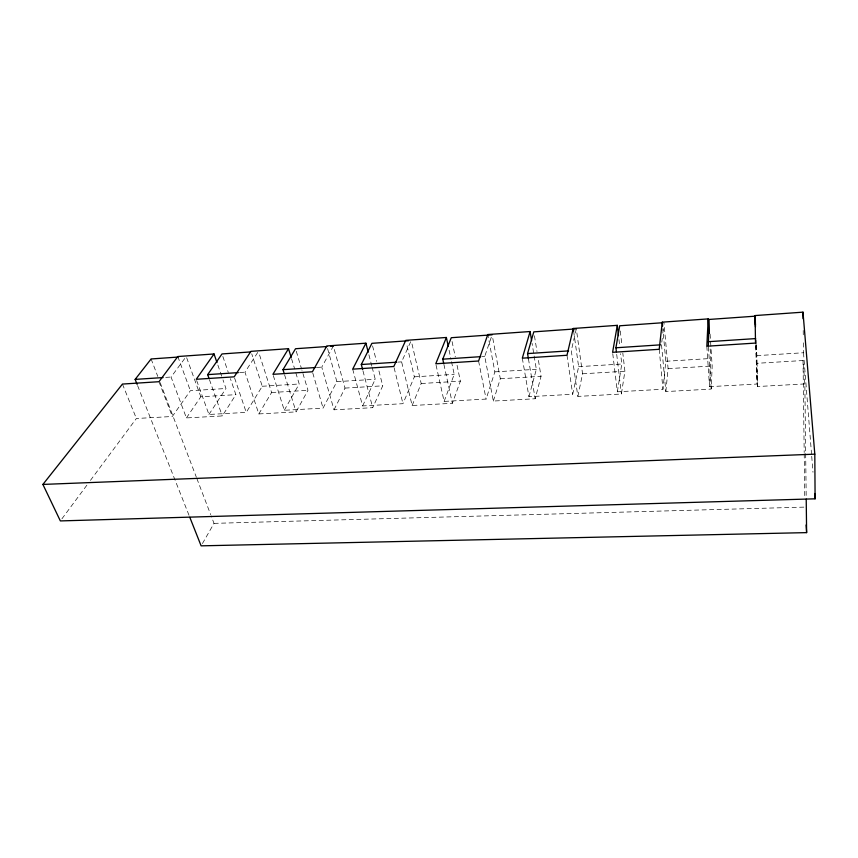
<?xml version="1.0" encoding="UTF-8"?>
<svg xmlns="http://www.w3.org/2000/svg" width="858" height="858" viewBox="0 0 858 858"><rect width="100%" height="100%" fill="white"/><g stroke="black" fill="none" stroke-linecap="round" stroke-linejoin="round"><path stroke-width="0.64" stroke-dasharray="4.29 3.22" d="M661.518 344.777L665.84 391.57L711.207 389.082L712.161 366.001L710.521 340.723M756.22 344.97L757.131 384.03L709.534 386.668L710.756 358.494L710.07 347.94M665.84 391.57L668.092 368.65L663.953 322.64M612.751 353.646L617.352 391.795L662.955 389.264L665.819 361.282L662.859 328.678M661.808 342.17L662.237 338.266M662.805 333.054L663.384 327.853M576.308 328.85L571.289 350.707L577.852 396.407L621.396 394.015L624.903 371.246L622.811 353.067M617.352 391.795L621.782 364.006L620.591 353.7M577.852 396.407L582.561 373.798L576.49 330.169M522.318 358.172L528.946 396.696L572.694 394.272L578.635 366.677L573.627 331.102M491.302 337.215L484.727 356.402L493.35 401.051L535.178 398.756L541.044 376.297L538.266 359.309M528.946 396.696L536.336 369.294L532.035 343.254M493.35 401.051L500.321 378.753L492.61 337.398M436.057 365.079L444.112 401.405L486.1 399.077L494.873 371.868L488.063 335.821M410.671 341.731L401.619 361.872L412.14 405.512L452.348 403.303L460.381 381.156L456.628 363.266M444.112 401.405L454.214 374.378L451.244 360.381M412.14 405.512L421.203 383.515L411.508 341.849M352.692 369.154L362.623 405.931L402.96 403.689L414.35 376.844L406.36 342.964M334.019 409.802L345.013 388.095L333.354 346.064L321.761 367.127L334.019 409.802L372.704 407.679L382.743 385.821L378.475 369.079M362.623 405.931L375.236 379.268L372.233 367.674M273.305 375.568L284.288 410.285L323.069 408.129L336.862 381.649L327.552 348.509M257.711 352.466L244.97 372.168L258.837 413.931L296.074 411.894L307.968 390.326L301.941 370.163M284.288 410.285L299.206 383.976L295.002 370.109M202.413 543.586L214.017 523.359L211.154 515.883M258.837 413.931L271.6 392.514L258.816 352.617M196.675 380.544L208.934 414.468L246.246 412.398L262.258 386.261L251.726 353.839M184.706 358.537L171.064 377.037L186.411 417.921L222.286 415.948L235.886 394.669L230.405 378.625M208.934 414.468L225.976 388.513L222.994 379.88M186.411 417.921L200.815 396.771L235.886 394.669M90.444 480.383L136.379 418.489L172.319 416.495L190.369 390.712L225.976 388.513M61.937 518.79L87.28 484.652M165.744 377.381L171.064 377.037M239.639 372.522L244.97 372.168M316.42 367.471L321.761 367.127M397.715 362.13L401.619 361.872M482.11 356.574L484.727 356.402M262.258 386.261L299.206 383.976M336.862 381.649L375.236 379.268M414.35 376.844L454.214 374.378M494.873 371.868L536.336 369.294M578.635 366.677L621.782 364.006M665.819 361.282L710.756 358.494M756.638 355.652L803.496 352.756L803.356 342.278M271.6 392.514L307.968 390.326M345.013 388.095L382.743 385.821M421.203 383.515L460.381 381.156M500.321 378.753L541.044 376.297M582.561 373.798L624.903 371.246M668.092 368.65L712.161 366.001M804.847 383.934L757.528 386.529L757.121 363.288L803.024 360.532L804.847 383.934L805.662 452.252M214.017 523.359L804.89 507.099M122.447 384.073L136.379 418.489M137.602 385.607L189.307 516.023M151.105 358.966L157.775 376.405M160.156 382.625L196.385 477.273M196.857 478.517L210.682 514.639M158.977 381.703L172.319 416.495M177.821 356.531L190.369 390.712M186.669 357.743L200.815 396.771M209.438 379.633L222.286 415.948M217.868 365.068L222.565 378.635M222.823 356.413L228.303 372.458M234.609 378.056L246.246 412.398M284.577 374.785L296.074 411.894M291.57 358.762L294.626 368.854M296.289 351.254L301.566 368.897M312.773 373.026L323.069 408.129M362.977 370.87L372.704 407.679M368.908 354.783L371.9 366.387M372.565 345.903L376.501 361.357M394.122 367.782L402.96 403.689M443.886 364.36L452.348 403.303M449.077 350.203L450.976 359.105M452.069 341.538L455.287 356.874M478.592 361.004L486.1 399.077M528.431 358.751L535.178 398.756M534.437 335.789L536.99 351.469M566.977 355.276L572.694 394.272M616.709 354.375L621.396 394.015M618.94 339.521L619.69 345.967M620.28 330.974L621.921 345.27M659.201 349.303L662.955 389.264M803.496 352.756L811.614 454.997M811.722 456.327L812.987 472.265M708.429 346.975L711.207 389.082M706.831 346.224L709.534 386.668M710.092 334.073L710.435 339.393M756.413 344.97L757.121 363.288M755.919 345.248L757.528 386.529M755.619 345.71L757.131 384.03M805.673 453.592L806.198 497.801M803.217 330.502L803.292 337.044M803.024 360.532L804.193 452.466M804.214 453.796L804.772 497.769"/><path stroke-width="1.29" d="M708.343 345.656L709.148 319.444L755.287 316.173L755.458 326.716M214.028 353.968L196.225 379.29L234.191 376.834L250.911 351.351L288.513 348.68L272.908 374.324L312.409 371.771L326.834 345.956L365.905 343.189L352.692 369.154L393.811 366.495L405.748 340.358L446.375 337.473L435.767 363.781L478.592 361.004L487.816 334.534L530.105 331.531L522.318 358.172L566.977 355.276L573.251 328.475L617.299 325.343L612.601 352.327L659.201 349.303L662.269 322.158L708.182 318.897L706.831 346.224L755.512 343.071L755.072 315.562L802.981 312.162L814.81 454.161L815.1 498.82L60.35 520.924L42.9 484.427L122.447 384.073L158.977 381.703L177.821 356.531L214.028 353.968L217.01 362.602M616.398 351.737L615.926 347.78L619.69 325.783L662.655 322.737M528.431 358.751L527.563 353.582L533.794 331.864L576.308 328.85M443.607 363.063L442.76 359.17L451.265 337.709L492.127 334.813M362.644 369.594L361.304 364.521L371.9 343.329L408.58 340.733M284.18 373.509L283.001 369.669L295.527 348.734L326.834 346.525M208.998 378.378L207.668 374.624L221.986 353.946L250.611 351.919M137.119 384.363L135.146 379.397L151.105 358.966L178.41 357.035M330.748 346.246L333.354 346.064M135.146 379.397L163.084 377.563M207.668 374.624L238.309 372.608M283.001 369.669L315.079 367.567M361.304 364.521L396.417 362.215M442.76 359.17L480.791 356.66M527.563 353.582L568.639 350.89M615.926 347.78L660.21 344.862M708.075 341.709L755.651 338.588M42.9 484.427L814.81 454.161M806.22 499.131L806.617 532.625L201.115 545.838L189.8 517.267M288.513 348.68L291.184 357.507M365.905 343.189L368.232 352.209M446.375 337.473L448.262 346.385M530.105 331.531L531.606 340.647M573.251 328.475L573.627 331.102M617.299 325.343L618.5 335.65M662.269 322.158L662.623 326.061M814.682 493.511L815.1 498.82M806.102 524.967L806.617 532.625M708.182 318.897L709.126 333.419M755.072 315.562L755.437 324.925M755.705 339.918L755.866 343.908M802.981 312.162L803.067 318.715"/></g></svg>
